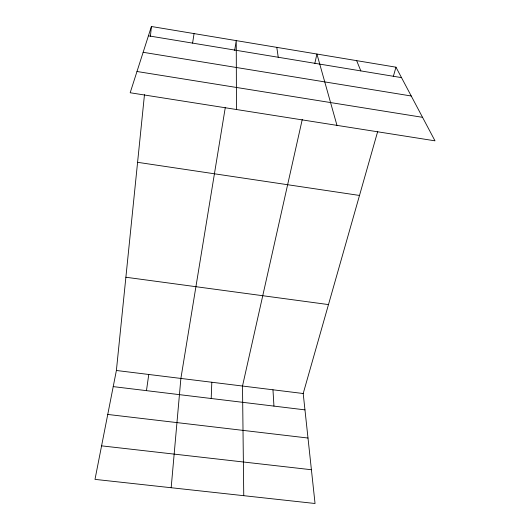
<?xml version="1.0" encoding="UTF-8"?>
<svg xmlns="http://www.w3.org/2000/svg" width="530" height="530" viewBox="0 0 530 530"><rect width="100%" height="100%" fill="white"/><g stroke="black" fill="none" stroke-linecap="round" stroke-linejoin="round"><path stroke-width="0.79" d="M211.192 398.5L211.815 382.249M171.17 487.726L180.882 378.433L225.323 107.305M377.724 131.361L303.2 393.518L315.045 503.5L94.996 479.378L116.388 370.483L144.478 94.625M150.421 36.265L151.414 26.5L395.97 67.184L435.004 140.834L130.175 92.75L151.414 26.5M146.465 390.65L148.764 374.478M192.595 43.115L194.06 33.595M234.651 50.396L236.254 40.611L236.453 109.518M302.259 119.449L242.508 386.039L243.754 495.683M314.767 63.627L316.92 54.033L336.974 125.371M393.293 76.592L395.97 67.184M101.581 445.849L311.408 469.739M107.749 414.447L307.996 438.032M113.215 386.615L304.962 409.869M116.388 370.483L303.2 393.518M125.882 277.243L328.481 304.584M137.581 162.312L359.506 195.451M136.985 71.497L422.549 117.329M143.14 52.298L411.24 95.996M148.426 35.821L401.501 77.618M356.644 60.639L360.837 70.901M276.793 47.355L278.237 57.26M272.97 389.795L273.95 406.113"/></g></svg>
